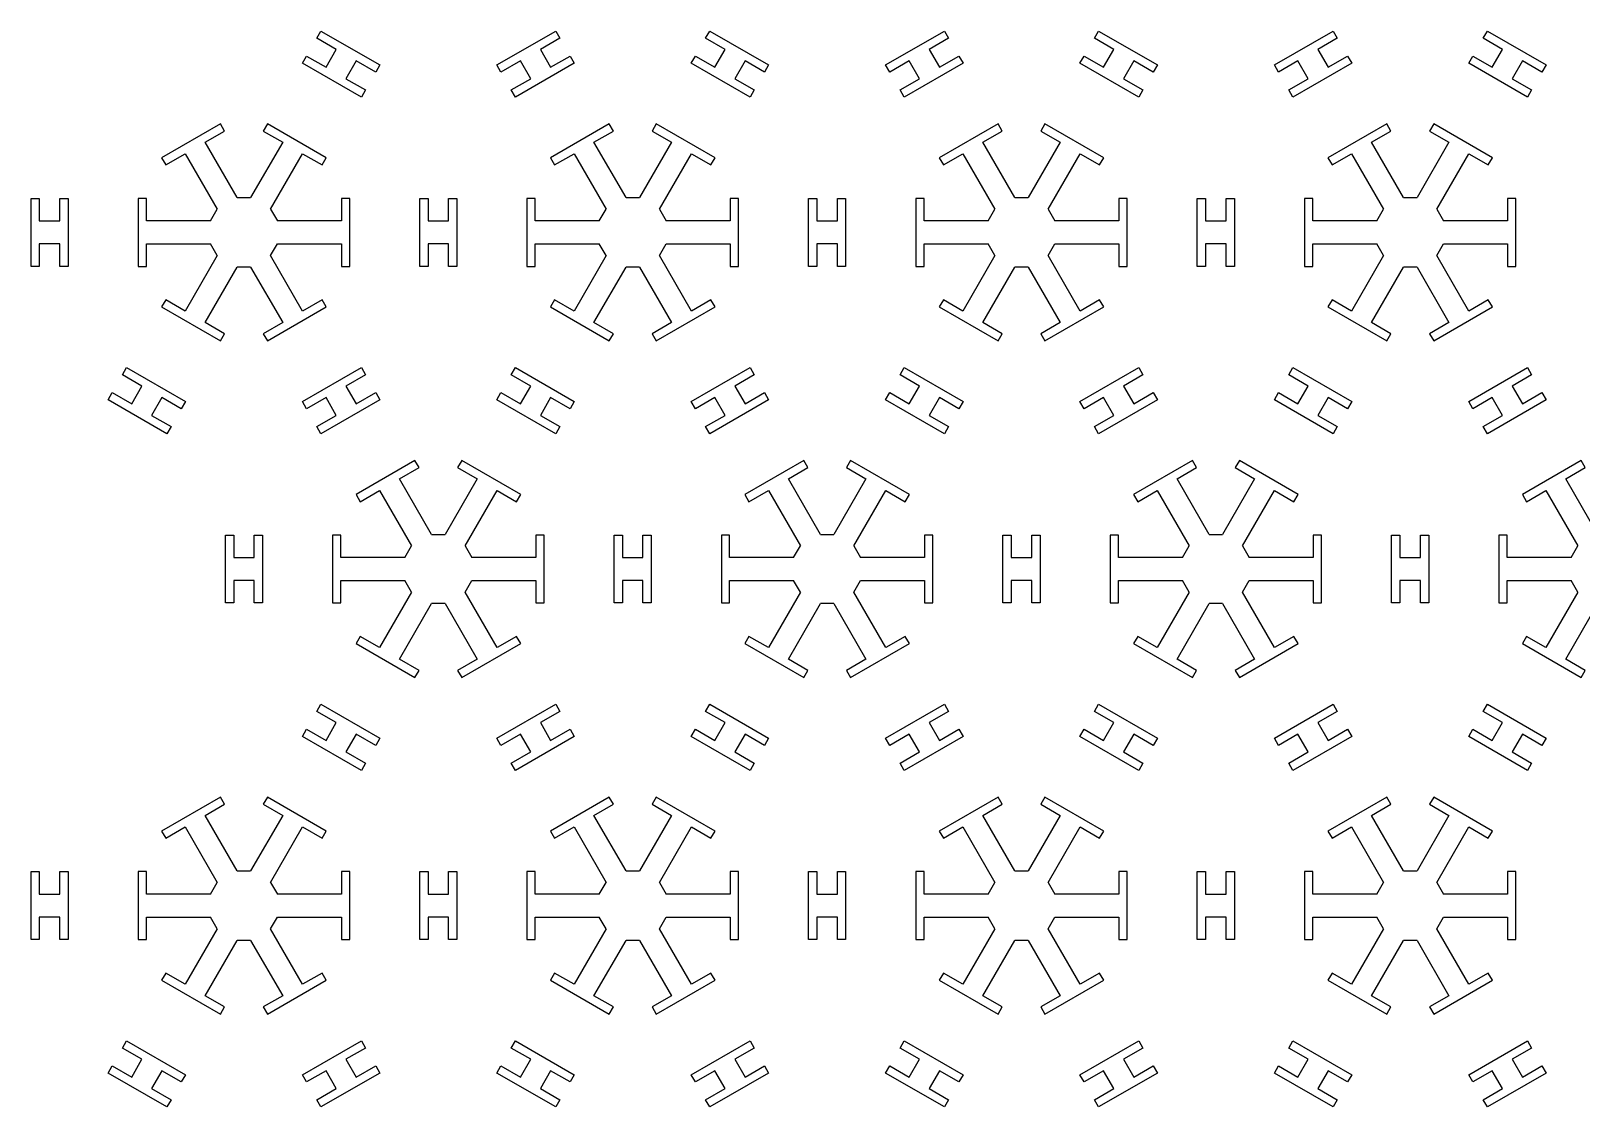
# Model space of a CAD drawing. Extents: x -18 to 221, y -179 to 16.
# Drawn here: x -17.8 to 107.5, y -179.4 to -92.5 of the extents above; entities that cross this region are included whole.
import ezdxf

# ---------------------------------------------------------------- set-up
doc = ezdxf.new("R2010")
doc.units = 0

msp = doc.modelspace()

# ---------------------------------------------------------------- linework, layer by layer
for p, q in [((-1.12, -105.97), (-0.03, -105.97)), ((30.29, -105.97), (31.38, -105.97)), ((61.69, -105.97), (62.78, -105.97)), ((93.09, -105.97), (94.18, -105.97)), ((-3.27, -107.85), (-2.73, -106.9)), ((1.58, -106.9), (2.13, -107.85)), ((28.13, -107.85), (28.68, -106.9)), ((32.99, -106.9), (33.53, -107.85)), ((59.53, -107.85), (60.08, -106.9)), ((64.39, -106.9), (64.93, -107.85)), ((90.93, -107.85), (91.48, -106.9)), ((95.79, -106.9), (96.33, -107.85)), ((-2.73, -110.65), (-3.27, -109.7)), ((1.58, -110.65), (2.13, -109.7)), ((28.68, -110.65), (28.13, -109.7)), ((32.99, -110.65), (33.53, -109.7)), ((60.08, -110.65), (59.53, -109.7)), ((64.39, -110.65), (64.93, -109.7)), ((91.48, -110.65), (90.93, -109.7)), ((95.79, -110.65), (96.33, -109.7)), ((-0.03, -111.58), (-1.12, -111.58)), ((31.38, -111.58), (30.29, -111.58)), ((62.78, -111.58), (61.69, -111.58)), ((94.18, -111.58), (93.09, -111.58)), ((14.58, -133.17), (15.68, -133.17)), ((45.99, -133.17), (47.08, -133.17)), ((77.39, -133.17), (78.48, -133.17)), ((12.43, -135.04), (12.97, -134.1)), ((17.29, -134.1), (17.83, -135.04)), ((43.83, -135.04), (44.38, -134.1)), ((48.69, -134.1), (49.23, -135.04)), ((75.23, -135.04), (75.78, -134.1)), ((80.09, -134.1), (80.63, -135.04)), ((106.63, -135.04), (107.18, -134.1)), ((12.97, -137.84), (12.43, -136.9)), ((17.29, -137.84), (17.83, -136.9)), ((44.38, -137.84), (43.83, -136.9)), ((48.69, -137.84), (49.23, -136.9)), ((75.78, -137.84), (75.23, -136.9)), ((80.09, -137.84), (80.63, -136.9)), ((107.18, -137.84), (106.63, -136.9)), ((15.68, -138.77), (14.58, -138.77)), ((47.08, -138.77), (45.99, -138.77)), ((78.48, -138.77), (77.39, -138.77)), ((-3.27, -162.23), (-2.73, -161.29)), ((-1.12, -160.36), (-0.03, -160.36)), ((1.58, -161.29), (2.13, -162.23)), ((28.13, -162.23), (28.68, -161.29)), ((30.29, -160.36), (31.38, -160.36)), ((32.99, -161.29), (33.53, -162.23)), ((59.53, -162.23), (60.08, -161.29)), ((61.69, -160.36), (62.78, -160.36)), ((64.39, -161.29), (64.93, -162.23)), ((90.93, -162.23), (91.48, -161.29)), ((93.09, -160.36), (94.18, -160.36)), ((95.79, -161.29), (96.33, -162.23)), ((-2.73, -165.04), (-3.27, -164.09)), ((1.58, -165.04), (2.13, -164.09)), ((28.68, -165.04), (28.13, -164.09)), ((32.99, -165.04), (33.53, -164.09)), ((60.08, -165.04), (59.53, -164.09)), ((64.39, -165.04), (64.93, -164.09)), ((91.48, -165.04), (90.93, -164.09)), ((95.79, -165.04), (96.33, -164.09)), ((-0.03, -165.97), (-1.12, -165.97)), ((31.38, -165.97), (30.29, -165.97)), ((62.78, -165.97), (61.69, -165.97)), ((94.18, -165.97), (93.09, -165.97))]:
    msp.add_line(p, q)
for points in [[(10.41, -95.25, 0), (10.07, -95.83, 0), (8.5, -94.92, 0), (7.67, -96.36, 0), (9.24, -97.27, 0), (8.91, -97.85, 0), (4.15, -95.11, 0), (4.49, -94.53, 0), (6.06, -95.43, 0), (6.89, -94, 0), (5.32, -93.09, 0), (5.65, -92.51, 0), (10.41, -95.25, 0)], [(24.61, -92.51, 0), (24.94, -93.09, 0), (23.37, -94, 0), (24.2, -95.43, 0), (25.77, -94.53, 0), (26.11, -95.11, 0), (21.35, -97.85, 0), (21.02, -97.27, 0), (22.59, -96.36, 0), (21.76, -94.92, 0), (20.19, -95.83, 0), (19.85, -95.25, 0), (24.61, -92.51, 0)], [(41.81, -95.25, 0), (41.47, -95.83, 0), (39.9, -94.92, 0), (39.07, -96.36, 0), (40.64, -97.27, 0), (40.31, -97.85, 0), (35.55, -95.11, 0), (35.89, -94.53, 0), (37.46, -95.43, 0), (38.29, -94, 0), (36.72, -93.09, 0), (37.05, -92.51, 0), (41.81, -95.25, 0)], [(56.01, -92.51, 0), (56.34, -93.09, 0), (54.77, -94, 0), (55.6, -95.43, 0), (57.17, -94.53, 0), (57.51, -95.11, 0), (52.75, -97.85, 0), (52.42, -97.27, 0), (53.99, -96.36, 0), (53.16, -94.92, 0), (51.59, -95.83, 0), (51.25, -95.25, 0), (56.01, -92.51, 0)], [(73.21, -95.25, 0), (72.87, -95.83, 0), (71.3, -94.92, 0), (70.47, -96.36, 0), (72.04, -97.27, 0), (71.71, -97.85, 0), (66.95, -95.11, 0), (67.29, -94.53, 0), (68.86, -95.43, 0), (69.69, -94, 0), (68.12, -93.09, 0), (68.45, -92.51, 0), (73.21, -95.25, 0)], [(87.41, -92.51, 0), (87.74, -93.09, 0), (86.17, -94, 0), (87, -95.43, 0), (88.57, -94.53, 0), (88.91, -95.11, 0), (84.16, -97.85, 0), (83.82, -97.27, 0), (85.39, -96.36, 0), (84.56, -94.92, 0), (82.99, -95.83, 0), (82.66, -95.25, 0), (87.41, -92.51, 0)], [(104.61, -95.25, 0), (104.27, -95.83, 0), (102.7, -94.92, 0), (101.87, -96.36, 0), (103.44, -97.27, 0), (103.11, -97.85, 0), (98.36, -95.11, 0), (98.69, -94.53, 0), (100.26, -95.43, 0), (101.09, -94, 0), (99.52, -93.09, 0), (99.86, -92.51, 0), (104.61, -95.25, 0)], [(-1.12, -105.97, 0), (-3.7, -101.49, 0), (-2.13, -100.59, 0), (-2.46, -100.01, 0), (-7.22, -102.75, 0), (-6.88, -103.33, 0), (-5.31, -102.42, 0), (-2.73, -106.9, 0)], [(1.58, -106.9, 0), (4.17, -102.42, 0), (5.74, -103.33, 0), (6.08, -102.75, 0), (1.32, -100.01, 0), (0.99, -100.59, 0), (2.56, -101.49, 0), (-0.03, -105.97, 0)], [(30.29, -105.97, 0), (27.7, -101.49, 0), (29.27, -100.59, 0), (28.94, -100.01, 0), (24.18, -102.75, 0), (24.52, -103.33, 0), (26.09, -102.42, 0), (28.68, -106.9, 0)], [(32.99, -106.9, 0), (35.57, -102.42, 0), (37.14, -103.33, 0), (37.48, -102.75, 0), (32.72, -100.01, 0), (32.39, -100.59, 0), (33.96, -101.49, 0), (31.38, -105.97, 0)], [(61.69, -105.97, 0), (59.1, -101.49, 0), (60.67, -100.59, 0), (60.34, -100.01, 0), (55.58, -102.75, 0), (55.92, -103.33, 0), (57.49, -102.42, 0), (60.08, -106.9, 0)], [(64.39, -106.9, 0), (66.97, -102.42, 0), (68.54, -103.33, 0), (68.88, -102.75, 0), (64.12, -100.01, 0), (63.79, -100.59, 0), (65.36, -101.49, 0), (62.78, -105.97, 0)], [(93.09, -105.97, 0), (90.5, -101.49, 0), (92.07, -100.59, 0), (91.74, -100.01, 0), (86.99, -102.75, 0), (87.32, -103.33, 0), (88.89, -102.42, 0), (91.48, -106.9, 0)], [(95.79, -106.9, 0), (98.37, -102.42, 0), (99.94, -103.33, 0), (100.28, -102.75, 0), (95.53, -100.01, 0), (95.19, -100.59, 0), (96.76, -101.49, 0), (94.18, -105.97, 0)], [(-14.77, -111.52, 0), (-15.44, -111.52, 0), (-15.44, -109.7, 0), (-17.1, -109.7, 0), (-17.1, -111.52, 0), (-17.77, -111.52, 0), (-17.77, -106.03, 0), (-17.1, -106.03, 0), (-17.1, -107.85, 0), (-15.44, -107.85, 0), (-15.44, -106.03, 0), (-14.77, -106.03, 0), (-14.77, -111.52, 0)], [(-3.27, -107.85, 0), (-8.44, -107.85, 0), (-8.44, -106.03, 0), (-9.11, -106.03, 0), (-9.11, -111.52, 0), (-8.44, -111.52, 0), (-8.44, -109.7, 0), (-3.27, -109.7, 0)], [(2.13, -109.7, 0), (7.3, -109.7, 0), (7.3, -111.52, 0), (7.97, -111.52, 0), (7.97, -106.03, 0), (7.3, -106.03, 0), (7.3, -107.85, 0), (2.13, -107.85, 0)], [(13.63, -106.03, 0), (14.3, -106.03, 0), (14.3, -107.85, 0), (15.96, -107.85, 0), (15.96, -106.03, 0), (16.63, -106.03, 0), (16.63, -111.52, 0), (15.96, -111.52, 0), (15.96, -109.7, 0), (14.3, -109.7, 0), (14.3, -111.52, 0), (13.63, -111.52, 0), (13.63, -106.03, 0)], [(28.13, -107.85, 0), (22.96, -107.85, 0), (22.96, -106.03, 0), (22.29, -106.03, 0), (22.29, -111.52, 0), (22.96, -111.52, 0), (22.96, -109.7, 0), (28.13, -109.7, 0)], [(33.53, -109.7, 0), (38.7, -109.7, 0), (38.7, -111.52, 0), (39.37, -111.52, 0), (39.37, -106.03, 0), (38.7, -106.03, 0), (38.7, -107.85, 0), (33.53, -107.85, 0)], [(45.03, -106.03, 0), (45.7, -106.03, 0), (45.7, -107.85, 0), (47.36, -107.85, 0), (47.36, -106.03, 0), (48.03, -106.03, 0), (48.03, -111.52, 0), (47.36, -111.52, 0), (47.36, -109.7, 0), (45.7, -109.7, 0), (45.7, -111.52, 0), (45.03, -111.52, 0), (45.03, -106.03, 0)], [(59.53, -107.85, 0), (54.36, -107.85, 0), (54.36, -106.03, 0), (53.69, -106.03, 0), (53.69, -111.52, 0), (54.36, -111.52, 0), (54.36, -109.7, 0), (59.53, -109.7, 0)], [(64.93, -109.7, 0), (70.1, -109.7, 0), (70.1, -111.52, 0), (70.77, -111.52, 0), (70.77, -106.03, 0), (70.1, -106.03, 0), (70.1, -107.85, 0), (64.93, -107.85, 0)], [(76.43, -106.03, 0), (77.1, -106.03, 0), (77.1, -107.85, 0), (78.76, -107.85, 0), (78.76, -106.03, 0), (79.43, -106.03, 0), (79.43, -111.52, 0), (78.76, -111.52, 0), (78.76, -109.7, 0), (77.1, -109.7, 0), (77.1, -111.52, 0), (76.43, -111.52, 0), (76.43, -106.03, 0)], [(90.93, -107.85, 0), (85.76, -107.85, 0), (85.76, -106.03, 0), (85.09, -106.03, 0), (85.09, -111.52, 0), (85.76, -111.52, 0), (85.76, -109.7, 0), (90.93, -109.7, 0)], [(96.33, -109.7, 0), (101.5, -109.7, 0), (101.5, -111.52, 0), (102.17, -111.52, 0), (102.17, -106.03, 0), (101.5, -106.03, 0), (101.5, -107.85, 0), (96.33, -107.85, 0)], [(-2.73, -110.65, 0), (-5.31, -115.13, 0), (-6.88, -114.22, 0), (-7.22, -114.8, 0), (-2.46, -117.54, 0), (-2.13, -116.96, 0), (-3.7, -116.06, 0), (-1.12, -111.58, 0)], [(-0.03, -111.58, 0), (2.56, -116.06, 0), (0.99, -116.96, 0), (1.32, -117.54, 0), (6.08, -114.8, 0), (5.74, -114.22, 0), (4.17, -115.13, 0), (1.58, -110.65, 0)], [(28.68, -110.65, 0), (26.09, -115.13, 0), (24.52, -114.22, 0), (24.18, -114.8, 0), (28.94, -117.54, 0), (29.27, -116.96, 0), (27.7, -116.06, 0), (30.29, -111.58, 0)], [(31.38, -111.58, 0), (33.96, -116.06, 0), (32.39, -116.96, 0), (32.72, -117.54, 0), (37.48, -114.8, 0), (37.14, -114.22, 0), (35.57, -115.13, 0), (32.99, -110.65, 0)], [(60.08, -110.65, 0), (57.49, -115.13, 0), (55.92, -114.22, 0), (55.58, -114.8, 0), (60.34, -117.54, 0), (60.67, -116.96, 0), (59.1, -116.06, 0), (61.69, -111.58, 0)], [(62.78, -111.58, 0), (65.36, -116.06, 0), (63.79, -116.96, 0), (64.12, -117.54, 0), (68.88, -114.8, 0), (68.54, -114.22, 0), (66.97, -115.13, 0), (64.39, -110.65, 0)], [(91.48, -110.65, 0), (88.89, -115.13, 0), (87.32, -114.22, 0), (86.99, -114.8, 0), (91.74, -117.54, 0), (92.07, -116.96, 0), (90.5, -116.06, 0), (93.09, -111.58, 0)], [(94.18, -111.58, 0), (96.76, -116.06, 0), (95.19, -116.96, 0), (95.53, -117.54, 0), (100.28, -114.8, 0), (99.94, -114.22, 0), (98.37, -115.13, 0), (95.79, -110.65, 0)], [(-5.29, -122.45, 0), (-5.63, -123.03, 0), (-7.2, -122.12, 0), (-8.03, -123.56, 0), (-6.46, -124.46, 0), (-6.79, -125.04, 0), (-11.55, -122.3, 0), (-11.21, -121.72, 0), (-9.64, -122.63, 0), (-8.81, -121.19, 0), (-10.38, -120.28, 0), (-10.05, -119.7, 0), (-5.29, -122.45, 0)], [(8.91, -119.7, 0), (9.24, -120.28, 0), (7.67, -121.19, 0), (8.5, -122.63, 0), (10.07, -121.72, 0), (10.41, -122.3, 0), (5.65, -125.04, 0), (5.32, -124.46, 0), (6.89, -123.56, 0), (6.06, -122.12, 0), (4.49, -123.03, 0), (4.15, -122.45, 0), (8.91, -119.7, 0)], [(5.65, -125.04, 0), (5.32, -124.46, 0), (6.89, -123.56, 0), (6.06, -122.12, 0), (4.49, -123.03, 0), (4.15, -122.45, 0), (8.91, -119.7, 0), (9.24, -120.28, 0), (7.67, -121.19, 0), (8.5, -122.63, 0), (10.07, -121.72, 0), (10.41, -122.3, 0), (5.65, -125.04, 0)], [(26.11, -122.45, 0), (25.77, -123.03, 0), (24.2, -122.12, 0), (23.37, -123.56, 0), (24.94, -124.46, 0), (24.61, -125.04, 0), (19.85, -122.3, 0), (20.19, -121.72, 0), (21.76, -122.63, 0), (22.59, -121.19, 0), (21.02, -120.28, 0), (21.35, -119.7, 0), (26.11, -122.45, 0)], [(40.31, -119.7, 0), (40.64, -120.28, 0), (39.07, -121.19, 0), (39.9, -122.63, 0), (41.47, -121.72, 0), (41.81, -122.3, 0), (37.05, -125.04, 0), (36.72, -124.46, 0), (38.29, -123.56, 0), (37.46, -122.12, 0), (35.89, -123.03, 0), (35.55, -122.45, 0), (40.31, -119.7, 0)], [(57.51, -122.45, 0), (57.17, -123.03, 0), (55.6, -122.12, 0), (54.77, -123.56, 0), (56.34, -124.46, 0), (56.01, -125.04, 0), (51.25, -122.3, 0), (51.59, -121.72, 0), (53.16, -122.63, 0), (53.99, -121.19, 0), (52.42, -120.28, 0), (52.75, -119.7, 0), (57.51, -122.45, 0)], [(71.71, -119.7, 0), (72.04, -120.28, 0), (70.47, -121.19, 0), (71.3, -122.63, 0), (72.87, -121.72, 0), (73.21, -122.3, 0), (68.45, -125.04, 0), (68.12, -124.46, 0), (69.69, -123.56, 0), (68.86, -122.12, 0), (67.29, -123.03, 0), (66.95, -122.45, 0), (71.71, -119.7, 0)], [(88.91, -122.45, 0), (88.57, -123.03, 0), (87, -122.12, 0), (86.17, -123.56, 0), (87.74, -124.46, 0), (87.41, -125.04, 0), (82.66, -122.3, 0), (82.99, -121.72, 0), (84.56, -122.63, 0), (85.39, -121.19, 0), (83.82, -120.28, 0), (84.16, -119.7, 0), (88.91, -122.45, 0)], [(103.11, -119.7, 0), (103.44, -120.28, 0), (101.87, -121.19, 0), (102.7, -122.63, 0), (104.27, -121.72, 0), (104.61, -122.3, 0), (99.86, -125.04, 0), (99.52, -124.46, 0), (101.09, -123.56, 0), (100.26, -122.12, 0), (98.69, -123.03, 0), (98.36, -122.45, 0), (103.11, -119.7, 0)], [(14.58, -133.17, 0), (12, -128.69, 0), (13.57, -127.78, 0), (13.24, -127.2, 0), (8.48, -129.95, 0), (8.82, -130.53, 0), (10.39, -129.62, 0), (12.97, -134.1, 0)], [(17.29, -134.1, 0), (19.87, -129.62, 0), (21.44, -130.53, 0), (21.78, -129.95, 0), (17.02, -127.2, 0), (16.69, -127.78, 0), (18.26, -128.69, 0), (15.68, -133.17, 0)], [(45.99, -133.17, 0), (43.4, -128.69, 0), (44.97, -127.78, 0), (44.64, -127.2, 0), (39.88, -129.95, 0), (40.22, -130.53, 0), (41.79, -129.62, 0), (44.38, -134.1, 0)], [(48.69, -134.1, 0), (51.27, -129.62, 0), (52.84, -130.53, 0), (53.18, -129.95, 0), (48.42, -127.2, 0), (48.09, -127.78, 0), (49.66, -128.69, 0), (47.08, -133.17, 0)], [(77.39, -133.17, 0), (74.8, -128.69, 0), (76.37, -127.78, 0), (76.04, -127.2, 0), (71.28, -129.95, 0), (71.62, -130.53, 0), (73.19, -129.62, 0), (75.78, -134.1, 0)], [(80.09, -134.1, 0), (82.67, -129.62, 0), (84.24, -130.53, 0), (84.58, -129.95, 0), (79.83, -127.2, 0), (79.49, -127.78, 0), (81.06, -128.69, 0), (78.48, -133.17, 0)], [(108.79, -133.17, 0), (106.2, -128.69, 0), (107.77, -127.78, 0), (107.44, -127.2, 0), (102.69, -129.95, 0), (103.02, -130.53, 0), (104.59, -129.62, 0), (107.18, -134.1, 0)], [(0.93, -138.71, 0), (0.26, -138.71, 0), (0.26, -136.9, 0), (-1.4, -136.9, 0), (-1.4, -138.71, 0), (-2.07, -138.71, 0), (-2.07, -133.23, 0), (-1.4, -133.23, 0), (-1.4, -135.04, 0), (0.26, -135.04, 0), (0.26, -133.23, 0), (0.93, -133.23, 0), (0.93, -138.71, 0)], [(12.43, -135.04, 0), (7.26, -135.04, 0), (7.26, -133.23, 0), (6.59, -133.23, 0), (6.59, -138.71, 0), (7.26, -138.71, 0), (7.26, -136.9, 0), (12.43, -136.9, 0)], [(17.83, -136.9, 0), (23, -136.9, 0), (23, -138.71, 0), (23.67, -138.71, 0), (23.67, -133.23, 0), (23, -133.23, 0), (23, -135.04, 0), (17.83, -135.04, 0)], [(29.33, -133.23, 0), (30, -133.23, 0), (30, -135.04, 0), (31.66, -135.04, 0), (31.66, -133.23, 0), (32.33, -133.23, 0), (32.33, -138.71, 0), (31.66, -138.71, 0), (31.66, -136.9, 0), (30, -136.9, 0), (30, -138.71, 0), (29.33, -138.71, 0), (29.33, -133.23, 0)], [(43.83, -135.04, 0), (38.66, -135.04, 0), (38.66, -133.23, 0), (37.99, -133.23, 0), (37.99, -138.71, 0), (38.66, -138.71, 0), (38.66, -136.9, 0), (43.83, -136.9, 0)], [(49.23, -136.9, 0), (54.4, -136.9, 0), (54.4, -138.71, 0), (55.07, -138.71, 0), (55.07, -133.23, 0), (54.4, -133.23, 0), (54.4, -135.04, 0), (49.23, -135.04, 0)], [(60.73, -133.23, 0), (61.4, -133.23, 0), (61.4, -135.04, 0), (63.06, -135.04, 0), (63.06, -133.23, 0), (63.73, -133.23, 0), (63.73, -138.71, 0), (63.06, -138.71, 0), (63.06, -136.9, 0), (61.4, -136.9, 0), (61.4, -138.71, 0), (60.73, -138.71, 0), (60.73, -133.23, 0)], [(75.23, -135.04, 0), (70.06, -135.04, 0), (70.06, -133.23, 0), (69.39, -133.23, 0), (69.39, -138.71, 0), (70.06, -138.71, 0), (70.06, -136.9, 0), (75.23, -136.9, 0)], [(80.63, -136.9, 0), (85.8, -136.9, 0), (85.8, -138.71, 0), (86.47, -138.71, 0), (86.47, -133.23, 0), (85.8, -133.23, 0), (85.8, -135.04, 0), (80.63, -135.04, 0)], [(92.13, -133.23, 0), (92.8, -133.23, 0), (92.8, -135.04, 0), (94.46, -135.04, 0), (94.46, -133.23, 0), (95.13, -133.23, 0), (95.13, -138.71, 0), (94.46, -138.71, 0), (94.46, -136.9, 0), (92.8, -136.9, 0), (92.8, -138.71, 0), (92.13, -138.71, 0), (92.13, -133.23, 0)], [(106.63, -135.04, 0), (101.46, -135.04, 0), (101.46, -133.23, 0), (100.79, -133.23, 0), (100.79, -138.71, 0), (101.46, -138.71, 0), (101.46, -136.9, 0), (106.63, -136.9, 0)], [(12.97, -137.84, 0), (10.39, -142.32, 0), (8.82, -141.41, 0), (8.48, -141.99, 0), (13.24, -144.74, 0), (13.57, -144.16, 0), (12, -143.25, 0), (14.58, -138.77, 0)], [(15.68, -138.77, 0), (18.26, -143.25, 0), (16.69, -144.16, 0), (17.02, -144.74, 0), (21.78, -141.99, 0), (21.44, -141.41, 0), (19.87, -142.32, 0), (17.29, -137.84, 0)], [(44.38, -137.84, 0), (41.79, -142.32, 0), (40.22, -141.41, 0), (39.88, -141.99, 0), (44.64, -144.74, 0), (44.97, -144.16, 0), (43.4, -143.25, 0), (45.99, -138.77, 0)], [(47.08, -138.77, 0), (49.66, -143.25, 0), (48.09, -144.16, 0), (48.42, -144.74, 0), (53.18, -141.99, 0), (52.84, -141.41, 0), (51.27, -142.32, 0), (48.69, -137.84, 0)], [(75.78, -137.84, 0), (73.19, -142.32, 0), (71.62, -141.41, 0), (71.28, -141.99, 0), (76.04, -144.74, 0), (76.37, -144.16, 0), (74.8, -143.25, 0), (77.39, -138.77, 0)], [(78.48, -138.77, 0), (81.06, -143.25, 0), (79.49, -144.16, 0), (79.83, -144.74, 0), (84.58, -141.99, 0), (84.24, -141.41, 0), (82.67, -142.32, 0), (80.09, -137.84, 0)], [(107.18, -137.84, 0), (104.59, -142.32, 0), (103.02, -141.41, 0), (102.69, -141.99, 0), (107.44, -144.74, 0), (107.77, -144.16, 0), (106.2, -143.25, 0), (108.79, -138.77, 0)], [(10.41, -149.64, 0), (10.07, -150.22, 0), (8.5, -149.31, 0), (7.67, -150.75, 0), (9.24, -151.66, 0), (8.91, -152.24, 0), (4.15, -149.49, 0), (4.49, -148.91, 0), (6.06, -149.82, 0), (6.89, -148.38, 0), (5.32, -147.48, 0), (5.65, -146.9, 0), (10.41, -149.64, 0)], [(24.61, -146.9, 0), (24.94, -147.48, 0), (23.37, -148.38, 0), (24.2, -149.82, 0), (25.77, -148.91, 0), (26.11, -149.49, 0), (21.35, -152.24, 0), (21.02, -151.66, 0), (22.59, -150.75, 0), (21.76, -149.31, 0), (20.19, -150.22, 0), (19.85, -149.64, 0), (24.61, -146.9, 0)], [(41.81, -149.64, 0), (41.47, -150.22, 0), (39.9, -149.31, 0), (39.07, -150.75, 0), (40.64, -151.66, 0), (40.31, -152.24, 0), (35.55, -149.49, 0), (35.89, -148.91, 0), (37.46, -149.82, 0), (38.29, -148.38, 0), (36.72, -147.48, 0), (37.05, -146.9, 0), (41.81, -149.64, 0)], [(56.01, -146.9, 0), (56.34, -147.48, 0), (54.77, -148.38, 0), (55.6, -149.82, 0), (57.17, -148.91, 0), (57.51, -149.49, 0), (52.75, -152.24, 0), (52.42, -151.66, 0), (53.99, -150.75, 0), (53.16, -149.31, 0), (51.59, -150.22, 0), (51.25, -149.64, 0), (56.01, -146.9, 0)], [(73.21, -149.64, 0), (72.87, -150.22, 0), (71.3, -149.31, 0), (70.47, -150.75, 0), (72.04, -151.66, 0), (71.71, -152.24, 0), (66.95, -149.49, 0), (67.29, -148.91, 0), (68.86, -149.82, 0), (69.69, -148.38, 0), (68.12, -147.48, 0), (68.45, -146.9, 0), (73.21, -149.64, 0)], [(87.41, -146.9, 0), (87.74, -147.48, 0), (86.17, -148.38, 0), (87, -149.82, 0), (88.57, -148.91, 0), (88.91, -149.49, 0), (84.16, -152.24, 0), (83.82, -151.66, 0), (85.39, -150.75, 0), (84.56, -149.31, 0), (82.99, -150.22, 0), (82.66, -149.64, 0), (87.41, -146.9, 0)], [(104.61, -149.64, 0), (104.27, -150.22, 0), (102.7, -149.31, 0), (101.87, -150.75, 0), (103.44, -151.66, 0), (103.11, -152.24, 0), (98.36, -149.49, 0), (98.69, -148.91, 0), (100.26, -149.82, 0), (101.09, -148.38, 0), (99.52, -147.48, 0), (99.86, -146.9, 0), (104.61, -149.64, 0)], [(-1.12, -160.36, 0), (-3.7, -155.88, 0), (-2.13, -154.98, 0), (-2.46, -154.39, 0), (-7.22, -157.14, 0), (-6.88, -157.72, 0), (-5.31, -156.81, 0), (-2.73, -161.29, 0)], [(1.58, -161.29, 0), (4.17, -156.81, 0), (5.74, -157.72, 0), (6.08, -157.14, 0), (1.32, -154.39, 0), (0.99, -154.98, 0), (2.56, -155.88, 0), (-0.03, -160.36, 0)], [(30.29, -160.36, 0), (27.7, -155.88, 0), (29.27, -154.98, 0), (28.94, -154.39, 0), (24.18, -157.14, 0), (24.52, -157.72, 0), (26.09, -156.81, 0), (28.68, -161.29, 0)], [(32.99, -161.29, 0), (35.57, -156.81, 0), (37.14, -157.72, 0), (37.48, -157.14, 0), (32.72, -154.39, 0), (32.39, -154.98, 0), (33.96, -155.88, 0), (31.38, -160.36, 0)], [(61.69, -160.36, 0), (59.1, -155.88, 0), (60.67, -154.98, 0), (60.34, -154.39, 0), (55.58, -157.14, 0), (55.92, -157.72, 0), (57.49, -156.81, 0), (60.08, -161.29, 0)], [(64.39, -161.29, 0), (66.97, -156.81, 0), (68.54, -157.72, 0), (68.88, -157.14, 0), (64.12, -154.39, 0), (63.79, -154.98, 0), (65.36, -155.88, 0), (62.78, -160.36, 0)], [(93.09, -160.36, 0), (90.5, -155.88, 0), (92.07, -154.98, 0), (91.74, -154.39, 0), (86.99, -157.14, 0), (87.32, -157.72, 0), (88.89, -156.81, 0), (91.48, -161.29, 0)], [(95.79, -161.29, 0), (98.37, -156.81, 0), (99.94, -157.72, 0), (100.28, -157.14, 0), (95.53, -154.39, 0), (95.19, -154.98, 0), (96.76, -155.88, 0), (94.18, -160.36, 0)], [(-14.77, -165.91, 0), (-15.44, -165.91, 0), (-15.44, -164.09, 0), (-17.1, -164.09, 0), (-17.1, -165.91, 0), (-17.77, -165.91, 0), (-17.77, -160.42, 0), (-17.1, -160.42, 0), (-17.1, -162.23, 0), (-15.44, -162.23, 0), (-15.44, -160.42, 0), (-14.77, -160.42, 0), (-14.77, -165.91, 0)], [(-3.27, -162.23, 0), (-8.44, -162.23, 0), (-8.44, -160.42, 0), (-9.11, -160.42, 0), (-9.11, -165.91, 0), (-8.44, -165.91, 0), (-8.44, -164.09, 0), (-3.27, -164.09, 0)], [(2.13, -164.09, 0), (7.3, -164.09, 0), (7.3, -165.91, 0), (7.97, -165.91, 0), (7.97, -160.42, 0), (7.3, -160.42, 0), (7.3, -162.23, 0), (2.13, -162.23, 0)], [(13.63, -160.42, 0), (14.3, -160.42, 0), (14.3, -162.23, 0), (15.96, -162.23, 0), (15.96, -160.42, 0), (16.63, -160.42, 0), (16.63, -165.91, 0), (15.96, -165.91, 0), (15.96, -164.09, 0), (14.3, -164.09, 0), (14.3, -165.91, 0), (13.63, -165.91, 0), (13.63, -160.42, 0)], [(28.13, -162.23, 0), (22.96, -162.23, 0), (22.96, -160.42, 0), (22.29, -160.42, 0), (22.29, -165.91, 0), (22.96, -165.91, 0), (22.96, -164.09, 0), (28.13, -164.09, 0)], [(33.53, -164.09, 0), (38.7, -164.09, 0), (38.7, -165.91, 0), (39.37, -165.91, 0), (39.37, -160.42, 0), (38.7, -160.42, 0), (38.7, -162.23, 0), (33.53, -162.23, 0)], [(45.03, -160.42, 0), (45.7, -160.42, 0), (45.7, -162.23, 0), (47.36, -162.23, 0), (47.36, -160.42, 0), (48.03, -160.42, 0), (48.03, -165.91, 0), (47.36, -165.91, 0), (47.36, -164.09, 0), (45.7, -164.09, 0), (45.7, -165.91, 0), (45.03, -165.91, 0), (45.03, -160.42, 0)], [(59.53, -162.23, 0), (54.36, -162.23, 0), (54.36, -160.42, 0), (53.69, -160.42, 0), (53.69, -165.91, 0), (54.36, -165.91, 0), (54.36, -164.09, 0), (59.53, -164.09, 0)], [(64.93, -164.09, 0), (70.1, -164.09, 0), (70.1, -165.91, 0), (70.77, -165.91, 0), (70.77, -160.42, 0), (70.1, -160.42, 0), (70.1, -162.23, 0), (64.93, -162.23, 0)], [(76.43, -160.42, 0), (77.1, -160.42, 0), (77.1, -162.23, 0), (78.76, -162.23, 0), (78.76, -160.42, 0), (79.43, -160.42, 0), (79.43, -165.91, 0), (78.76, -165.91, 0), (78.76, -164.09, 0), (77.1, -164.09, 0), (77.1, -165.91, 0), (76.43, -165.91, 0), (76.43, -160.42, 0)], [(90.93, -162.23, 0), (85.76, -162.23, 0), (85.76, -160.42, 0), (85.09, -160.42, 0), (85.09, -165.91, 0), (85.76, -165.91, 0), (85.76, -164.09, 0), (90.93, -164.09, 0)], [(96.33, -164.09, 0), (101.5, -164.09, 0), (101.5, -165.91, 0), (102.17, -165.91, 0), (102.17, -160.42, 0), (101.5, -160.42, 0), (101.5, -162.23, 0), (96.33, -162.23, 0)], [(-2.73, -165.04, 0), (-5.31, -169.51, 0), (-6.88, -168.61, 0), (-7.22, -169.19, 0), (-2.46, -171.93, 0), (-2.13, -171.35, 0), (-3.7, -170.44, 0), (-1.12, -165.97, 0)], [(-0.03, -165.97, 0), (2.56, -170.44, 0), (0.99, -171.35, 0), (1.32, -171.93, 0), (6.08, -169.19, 0), (5.74, -168.61, 0), (4.17, -169.51, 0), (1.58, -165.04, 0)], [(28.68, -165.04, 0), (26.09, -169.51, 0), (24.52, -168.61, 0), (24.18, -169.19, 0), (28.94, -171.93, 0), (29.27, -171.35, 0), (27.7, -170.44, 0), (30.29, -165.97, 0)], [(31.38, -165.97, 0), (33.96, -170.44, 0), (32.39, -171.35, 0), (32.72, -171.93, 0), (37.48, -169.19, 0), (37.14, -168.61, 0), (35.57, -169.51, 0), (32.99, -165.04, 0)], [(60.08, -165.04, 0), (57.49, -169.51, 0), (55.92, -168.61, 0), (55.58, -169.19, 0), (60.34, -171.93, 0), (60.67, -171.35, 0), (59.1, -170.44, 0), (61.69, -165.97, 0)], [(62.78, -165.97, 0), (65.36, -170.44, 0), (63.79, -171.35, 0), (64.12, -171.93, 0), (68.88, -169.19, 0), (68.54, -168.61, 0), (66.97, -169.51, 0), (64.39, -165.04, 0)], [(91.48, -165.04, 0), (88.89, -169.51, 0), (87.32, -168.61, 0), (86.99, -169.19, 0), (91.74, -171.93, 0), (92.07, -171.35, 0), (90.5, -170.44, 0), (93.09, -165.97, 0)], [(94.18, -165.97, 0), (96.76, -170.44, 0), (95.19, -171.35, 0), (95.53, -171.93, 0), (100.28, -169.19, 0), (99.94, -168.61, 0), (98.37, -169.51, 0), (95.79, -165.04, 0)], [(-5.29, -176.83, 0), (-5.63, -177.41, 0), (-7.2, -176.51, 0), (-8.03, -177.94, 0), (-6.46, -178.85, 0), (-6.79, -179.43, 0), (-11.55, -176.69, 0), (-11.21, -176.11, 0), (-9.64, -177.01, 0), (-8.81, -175.58, 0), (-10.38, -174.67, 0), (-10.05, -174.09, 0), (-5.29, -176.83, 0)], [(8.91, -174.09, 0), (9.24, -174.67, 0), (7.67, -175.58, 0), (8.5, -177.01, 0), (10.07, -176.11, 0), (10.41, -176.69, 0), (5.65, -179.43, 0), (5.32, -178.85, 0), (6.89, -177.94, 0), (6.06, -176.51, 0), (4.49, -177.41, 0), (4.15, -176.83, 0), (8.91, -174.09, 0)], [(26.11, -176.83, 0), (25.77, -177.41, 0), (24.2, -176.51, 0), (23.37, -177.94, 0), (24.94, -178.85, 0), (24.61, -179.43, 0), (19.85, -176.69, 0), (20.19, -176.11, 0), (21.76, -177.01, 0), (22.59, -175.58, 0), (21.02, -174.67, 0), (21.35, -174.09, 0), (26.11, -176.83, 0)], [(40.31, -174.09, 0), (40.64, -174.67, 0), (39.07, -175.58, 0), (39.9, -177.01, 0), (41.47, -176.11, 0), (41.81, -176.69, 0), (37.05, -179.43, 0), (36.72, -178.85, 0), (38.29, -177.94, 0), (37.46, -176.51, 0), (35.89, -177.41, 0), (35.55, -176.83, 0), (40.31, -174.09, 0)], [(57.51, -176.83, 0), (57.17, -177.41, 0), (55.6, -176.51, 0), (54.77, -177.94, 0), (56.34, -178.85, 0), (56.01, -179.43, 0), (51.25, -176.69, 0), (51.59, -176.11, 0), (53.16, -177.01, 0), (53.99, -175.58, 0), (52.42, -174.67, 0), (52.75, -174.09, 0), (57.51, -176.83, 0)], [(71.71, -174.09, 0), (72.04, -174.67, 0), (70.47, -175.58, 0), (71.3, -177.01, 0), (72.87, -176.11, 0), (73.21, -176.69, 0), (68.45, -179.43, 0), (68.12, -178.85, 0), (69.69, -177.94, 0), (68.86, -176.51, 0), (67.29, -177.41, 0), (66.95, -176.83, 0), (71.71, -174.09, 0)], [(88.91, -176.83, 0), (88.57, -177.41, 0), (87, -176.51, 0), (86.17, -177.94, 0), (87.74, -178.85, 0), (87.41, -179.43, 0), (82.66, -176.69, 0), (82.99, -176.11, 0), (84.56, -177.01, 0), (85.39, -175.58, 0), (83.82, -174.67, 0), (84.16, -174.09, 0), (88.91, -176.83, 0)], [(103.11, -174.09, 0), (103.44, -174.67, 0), (101.87, -175.58, 0), (102.7, -177.01, 0), (104.27, -176.11, 0), (104.61, -176.69, 0), (99.86, -179.43, 0), (99.52, -178.85, 0), (101.09, -177.94, 0), (100.26, -176.51, 0), (98.69, -177.41, 0), (98.36, -176.83, 0), (103.11, -174.09, 0)]]:
    msp.add_polyline3d(points)

doc.saveas('drawing.dxf')
